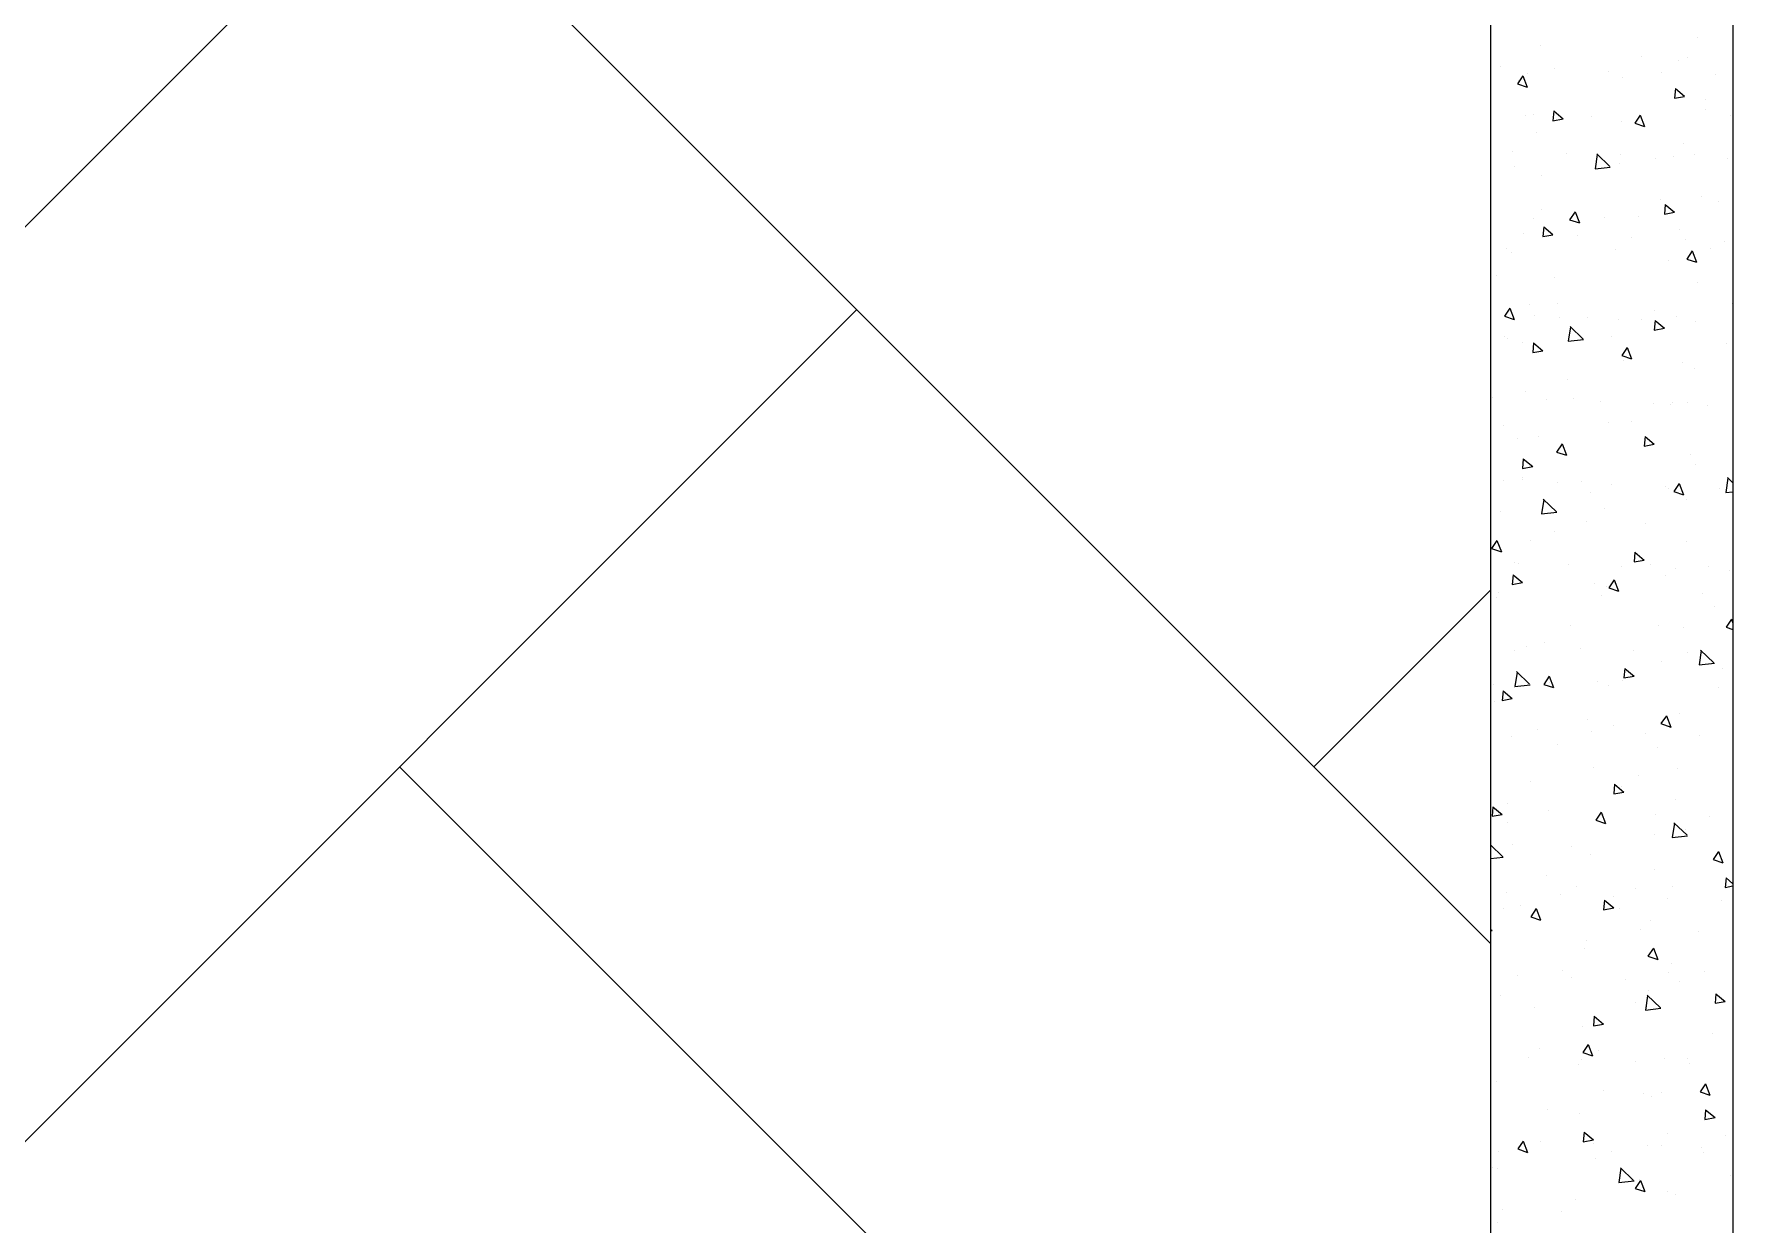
# Model space of a CAD drawing. Header units: millimetres. Extents: x 331487 to 517269, y 198509 to 399936.
# Drawn here: x 413844 to 414895, y 382317 to 383053 of the extents above; entities that cross this region are included whole.
import ezdxf

# ---------------------------------------------------------------- set-up
doc = ezdxf.new("R2010")
doc.units = ezdxf.units.MM
doc.header["$MEASUREMENT"] = 0
doc.layers.add('BEAM', color=1, linetype='Continuous', lineweight=5)
doc.layers.add('COLUMN', color=6, linetype='Continuous')

msp = doc.modelspace()

# ---------------------------------------------------------------- linework, layer by layer
at = {"layer": 'BEAM', "color": 253, "linetype": 'Continuous', "ltscale": 750}
for p, q in [((413504.5, 382599.6), (414353, 383448.1)), ((414745.1, 382490.4), (414070.2, 383165.3)), ((413504.5, 382033.9), (414353, 382882.5)), ((414635.9, 382599.6), (414745.1, 382708.9)), ((414745.1, 381924.7), (414070.2, 382599.6))]:
    msp.add_line(p, q, dxfattribs=at)
at = {"layer": 'COLUMN'}
for p, q in [((414745.1, 383579), (414745.1, 381839)), ((414895.1, 383579), (414895.1, 381839))]:
    msp.add_line(p, q, dxfattribs=at)
at = {"layer": 'COLUMN', "color": 2, "linetype": 'Continuous'}
for p, q in [((414873.1, 383050.5), (414873.1, 383050.5)), ((414775.9, 383045.5), (414775.9, 383045.5)), ((414838.7, 383038.9), (414838.7, 383038.9)), ((414866.7, 383038.4), (414866.7, 383038.4)), ((414751.2, 383032.5), (414751.2, 383032.5)), ((414768.1, 383028.4), (414768.1, 383028.4)), ((414784.5, 383031.3), (414784.5, 383031.3)), ((414817.8, 383030), (414817.8, 383030)), ((414851, 383028.8), (414851, 383028.8)), ((414861.3, 383036.7), (414861.3, 383036.7)), ((414884.3, 383027.6), (414884.3, 383027.6)), ((414765.1, 383027), (414761.8, 383022)), ((414761.8, 383022), (414767.8, 383020)), ((414762.5, 383024.4), (414762.5, 383024.4)), ((414765.1, 383027), (414767.8, 383020)), ((414827, 383026), (414827, 383026)), ((414859.5, 383019.2), (414859, 383013.2)), ((414859.5, 383019.2), (414865.2, 383014.4)), ((414859, 383013.2), (414865.2, 383014.3)), ((414877.8, 383006.1), (414877.8, 383006.1)), ((414878.1, 383012.6), (414878.1, 383012.6)), ((414766.7, 383002.6), (414766.7, 383002.6)), ((414771.4, 383003.3), (414771.4, 383003.3)), ((414784.3, 383005.3), (414783.7, 382999.3)), ((414783.7, 382999.3), (414790, 383000.5)), ((414784.3, 383005.3), (414790, 383000.5)), ((414807.6, 383002.1), (414807.6, 383002.1)), ((414826.3, 382998.5), (414826.3, 382998.5)), ((414837.7, 383002.7), (414834.3, 382997.7)), ((414834.3, 382997.7), (414840.3, 382995.7)), ((414837.7, 383002.7), (414840.3, 382995.7)), ((414893.3, 383002.3), (414893.3, 383002.3)), ((414773.6, 382992.1), (414773.6, 382992.1)), ((414758.7, 382980.5), (414758.7, 382980.5)), ((414792, 382979.3), (414792, 382979.3)), ((414811.1, 382978.4), (414809.8, 382969.5)), ((414810.8, 382978.7), (414819, 382970.9)), ((414810.8, 382977), (414810.8, 382977)), ((414825.3, 382978.1), (414825.3, 382978.1)), ((414847, 382975.8), (414847, 382975.8)), ((414858.5, 382976.9), (414858.5, 382976.9)), ((414864.4, 382985), (414864.4, 382985)), ((414871.4, 382978.4), (414871.4, 382978.4)), ((414891.8, 382975.7), (414891.8, 382975.7)), ((414760.2, 382971), (414760.2, 382971)), ((414776.4, 382965.5), (414776.4, 382965.5)), ((414809.8, 382969.5), (414819.2, 382970.6)), ((414824.7, 382972.6), (414824.7, 382972.6)), ((414776.7, 382944.3), (414776.7, 382944.3)), ((414850.3, 382950.7), (414850.3, 382950.7)), ((414853.2, 382947.4), (414852.7, 382941.5)), ((414853.2, 382947.4), (414859, 382942.6)), ((414875.6, 382952.7), (414875.6, 382952.7)), ((414886.4, 382949.5), (414886.4, 382949.5)), ((414771.4, 382938.7), (414771.4, 382938.7)), ((414778, 382933.6), (414777.5, 382927.6)), ((414778, 382933.6), (414783.7, 382928.8)), ((414797.4, 382943), (414794, 382938)), ((414794, 382938), (414800.1, 382936)), ((414797.4, 382943), (414800.1, 382936)), ((414815.8, 382939.2), (414815.8, 382939.2)), ((414836.4, 382940.2), (414836.4, 382940.2)), ((414852.7, 382941.5), (414859, 382942.6)), ((414745.3, 382928.6), (414745.3, 382928.6)), ((414765.7, 382929.2), (414765.7, 382929.2)), ((414777.5, 382927.6), (414783.7, 382928.7)), ((414799, 382928), (414799, 382928)), ((414832.3, 382926.8), (414832.3, 382926.8)), ((414862.1, 382931.7), (414862.1, 382931.7)), ((414865.6, 382925.5), (414865.6, 382925.5)), ((414889.7, 382924.4), (414889.7, 382924.4)), ((414754.7, 382920.4), (414754.7, 382920.4)), ((414758, 382917.6), (414758, 382917.6)), ((414822.5, 382919.3), (414822.5, 382919.3)), ((414855.3, 382912.9), (414855.3, 382912.9)), ((414869.9, 382918.7), (414866.6, 382913.7)), ((414866.6, 382913.7), (414872.6, 382911.7)), ((414869.9, 382918.7), (414872.6, 382911.7)), ((414881.4, 382920.1), (414881.4, 382920.1)), ((414748.6, 382903.6), (414748.6, 382903.6)), ((414784.7, 382902.3), (414784.7, 382902.3)), ((414873.3, 382899.4), (414873.3, 382899.4)), ((414757.1, 382883.3), (414753.8, 382878.3)), ((414757.1, 382883.3), (414759.8, 382876.3)), ((414769.1, 382885.3), (414769.1, 382885.3)), ((414786.7, 382886), (414786.7, 382886)), ((414846.4, 382881.9), (414846.4, 382881.9)), ((414894.7, 382886.5), (414894.7, 382886.5)), ((414753.8, 382878.3), (414759.8, 382876.3)), ((414772.1, 382878.7), (414772.1, 382878.7)), ((414788, 382877.3), (414788, 382877.3)), ((414794.6, 382871.7), (414793.2, 382862.8)), ((414794.3, 382872), (414802.4, 382864.2)), ((414805.4, 382877.5), (414805.4, 382877.5)), ((414824.1, 382876), (414824.1, 382876)), ((414838.7, 382876.2), (414838.7, 382876.2)), ((414846.9, 382875.7), (414846.4, 382869.7)), ((414846.4, 382869.7), (414852.7, 382870.9)), ((414846.9, 382875.7), (414852.7, 382870.9)), ((414859.9, 382878.3), (414859.9, 382878.3)), ((414872, 382875), (414872, 382875)), ((414753.5, 382865.7), (414753.5, 382865.7)), ((414755.7, 382864.3), (414755.7, 382864.3)), ((414764.7, 382862), (414764.7, 382862)), ((414771.7, 382861.8), (414771.2, 382855.9)), ((414771.7, 382861.8), (414777.5, 382857)), ((414793.2, 382862.8), (414802.7, 382863.9)), ((414820.2, 382865.9), (414820.2, 382865.9)), ((414829.6, 382859), (414826.3, 382854)), ((414829.6, 382859), (414832.3, 382852)), ((414891.4, 382861.7), (414891.4, 382861.7)), ((414771.2, 382855.9), (414777.5, 382857)), ((414826.3, 382854), (414832.3, 382852)), ((414827.4, 382851), (414827.4, 382851)), ((414863.6, 382849.7), (414863.6, 382849.7)), ((414793, 382839.4), (414793, 382839.4)), ((414871.1, 382846), (414871.1, 382846)), ((414746.3, 382828), (414746.3, 382828)), ((414766.9, 382832), (414766.9, 382832)), ((414796.7, 382827.7), (414796.7, 382827.7)), ((414779.6, 382826.7), (414779.6, 382826.7)), ((414812.9, 382825.5), (414812.9, 382825.5)), ((414846.2, 382824.3), (414846.2, 382824.3)), ((414856.4, 382823.5), (414856.4, 382823.5)), ((414857.6, 382824.9), (414857.6, 382824.9)), ((414866.9, 382824.7), (414866.9, 382824.7)), ((414879.5, 382823.1), (414879.5, 382823.1)), ((414753.4, 382810.9), (414753.4, 382810.9)), ((414818, 382812.5), (414818, 382812.5)), ((414832.4, 382813.1), (414832.4, 382813.1)), ((414761.9, 382802.6), (414761.9, 382802.6)), ((414774.8, 382803.7), (414774.8, 382803.7)), ((414789.4, 382799.3), (414786, 382794.3)), ((414789.4, 382799.3), (414792.1, 382792.3)), ((414840.7, 382804), (414840.1, 382798)), ((414840.1, 382798), (414846.4, 382799.2)), ((414840.7, 382804), (414846.4, 382799.2)), ((414765.4, 382790.1), (414764.9, 382784.1)), ((414765.4, 382790.1), (414771.2, 382785.3)), ((414786, 382794.3), (414792.1, 382792.3)), ((414868.8, 382792.6), (414868.8, 382792.6)), ((414871.9, 382786.8), (414871.9, 382786.8)), ((414753.4, 382776.6), (414753.4, 382776.6)), ((414764.6, 382778.6), (414764.6, 382778.6)), ((414764.9, 382784.1), (414771.2, 382785.3)), ((414765.2, 382777.5), (414765.2, 382777.5)), ((414786.7, 382775.4), (414786.7, 382775.4)), ((414801.3, 382776.2), (414801.3, 382776.2)), ((414861.9, 382774.9), (414858.5, 382770)), ((414861.9, 382774.9), (414864.6, 382767.9)), ((414892, 382778.2), (414890.6, 382769.3)), ((414891.7, 382778.5), (414895.1, 382775.2)), ((414778, 382765), (414776.7, 382756.1)), ((414777.7, 382765.2), (414785.9, 382757.4)), ((414806.7, 382769.4), (414806.7, 382769.4)), ((414819.9, 382774.2), (414819.9, 382774.2)), ((414853.2, 382773), (414853.2, 382773)), ((414855.4, 382771.5), (414855.4, 382771.5)), ((414858.5, 382770), (414864.6, 382767.9)), ((414866.4, 382765.2), (414866.4, 382765.2)), ((414886.5, 382771.7), (414886.5, 382771.7)), ((414890.6, 382769.3), (414895.1, 382769.8)), ((414751.2, 382757.5), (414751.2, 382757.5)), ((414776.6, 382756.1), (414786.1, 382757.2)), ((414815.7, 382759.1), (414815.7, 382759.1)), ((414784.8, 382745.4), (414784.8, 382745.4)), ((414804.6, 382751.2), (414804.6, 382751.2)), ((414840.7, 382749.9), (414840.7, 382749.9)), ((414749.1, 382739.6), (414745.8, 382734.6)), ((414745.8, 382734.6), (414751.8, 382732.6)), ((414749.1, 382739.6), (414751.8, 382732.6)), ((414770.1, 382739.6), (414770.1, 382739.6)), ((414866.5, 382739.2), (414866.5, 382739.2)), ((414759.8, 382726.1), (414759.8, 382726.1)), ((414762.4, 382725.2), (414762.4, 382725.2)), ((414793.1, 382724.9), (414793.1, 382724.9)), ((414826.3, 382723.7), (414826.3, 382723.7)), ((414834.4, 382732.3), (414833.9, 382726.3)), ((414833.9, 382726.3), (414840.1, 382727.4)), ((414834.4, 382732.3), (414840.1, 382727.4)), ((414844, 382724.9), (414844, 382724.9)), ((414859.6, 382722.4), (414859.6, 382722.4)), ((414880.2, 382723.6), (414880.2, 382723.6)), ((414759.2, 382718.4), (414758.6, 382712.4)), ((414758.6, 382712.4), (414764.9, 382713.6)), ((414759.2, 382718.4), (414764.9, 382713.6)), ((414809.6, 382713.3), (414809.6, 382713.3)), ((414821.6, 382715.3), (414818.3, 382710.3)), ((414821.6, 382715.3), (414824.3, 382708.3)), ((414853.1, 382718.1), (414853.1, 382718.1)), ((414892.9, 382721.2), (414892.9, 382721.2)), ((414748.9, 382704.1), (414748.9, 382704.1)), ((414749.8, 382707.2), (414749.8, 382707.2)), ((414813.5, 382705.7), (414813.5, 382705.7)), ((414816.7, 382711), (414816.7, 382711)), ((414818.3, 382710.3), (414824.3, 382708.2)), ((414876.4, 382706.9), (414876.4, 382706.9)), ((414883.5, 382698.6), (414883.5, 382698.6)), ((414894.2, 382690.9), (414890.8, 382685.9)), ((414894.2, 382690.9), (414895.1, 382688.4)), ((414794.8, 382687.1), (414794.8, 382687.1)), ((414849, 382687), (414849, 382687)), ((414864.3, 382685.8), (414864.3, 382685.8)), ((414890.8, 382685.9), (414895.1, 382684.5)), ((414760.1, 382671.8), (414760.1, 382671.8)), ((414767.3, 382674.2), (414767.3, 382674.2)), ((414778.5, 382676.5), (414778.5, 382676.5)), ((414800.6, 382672.9), (414800.6, 382672.9)), ((414833.8, 382671.7), (414833.8, 382671.7)), ((414867.1, 382670.5), (414867.1, 382670.5)), ((414875.4, 382671.5), (414874.1, 382662.6)), ((414875.1, 382671.8), (414883.3, 382664)), ((414828.1, 382660.5), (414827.6, 382654.6)), ((414828.1, 382660.5), (414833.9, 382655.7)), ((414850.9, 382664.7), (414850.9, 382664.7)), ((414874.1, 382662.6), (414883.6, 382663.7)), ((414888.5, 382660.7), (414888.5, 382660.7)), ((414746.7, 382650.7), (414746.7, 382650.7)), ((414759.8, 382648.9), (414759.8, 382648.9)), ((414761.5, 382658.2), (414760.1, 382649.3)), ((414760.1, 382649.3), (414769.6, 382650.4)), ((414761.2, 382658.5), (414769.3, 382650.7)), ((414781.4, 382655.6), (414778, 382650.6)), ((414778, 382650.6), (414784.1, 382648.6)), ((414781.4, 382655.6), (414784.1, 382648.6)), ((414781.8, 382651.5), (414781.8, 382651.5)), ((414811.2, 382652.3), (414811.2, 382652.3)), ((414817.9, 382650.2), (414817.9, 382650.2)), ((414826.7, 382652.7), (414826.7, 382652.7)), ((414827.6, 382654.6), (414833.9, 382655.7)), ((414747.3, 382639.9), (414747.3, 382639.9)), ((414752.9, 382646.7), (414752.4, 382640.7)), ((414752.4, 382640.7), (414758.6, 382641.8)), ((414752.9, 382646.7), (414758.6, 382641.8)), ((414886.4, 382648.6), (414886.4, 382648.6)), ((414804.8, 382628.8), (414804.8, 382628.8)), ((414853.9, 382631.2), (414850.5, 382626.3)), ((414853.9, 382631.2), (414856.6, 382624.2)), ((414862, 382632.5), (414862, 382632.5)), ((414757.9, 382618.4), (414757.9, 382618.4)), ((414774.3, 382622.8), (414774.3, 382622.8)), ((414807.6, 382621.6), (414807.6, 382621.6)), ((414821.2, 382625.2), (414821.2, 382625.2)), ((414840.9, 382620.4), (414840.9, 382620.4)), ((414850.5, 382626.3), (414856.6, 382624.2)), ((414857.3, 382623.9), (414857.3, 382623.9)), ((414874.2, 382619.2), (414874.2, 382619.2)), ((414786.7, 382613.6), (414786.7, 382613.6)), ((414848.6, 382611.4), (414848.6, 382611.4)), ((414809, 382599), (414809, 382599)), ((414860.6, 382598.8), (414860.6, 382598.8)), ((414769.8, 382590.6), (414769.8, 382590.6)), ((414821.8, 382588.8), (414821.3, 382582.8)), ((414821.8, 382588.8), (414827.6, 382584)), ((414826.2, 382587.3), (414826.2, 382587.3)), ((414836.8, 382594.4), (414836.8, 382594.4)), ((414755.6, 382576.7), (414755.6, 382576.7)), ((414821.3, 382582.8), (414827.6, 382584)), ((414859.8, 382579.1), (414859.8, 382579.1)), ((414746.6, 382574.9), (414746.1, 382569)), ((414746.1, 382569), (414752.4, 382570.1)), ((414746.6, 382574.9), (414752.4, 382570.1)), ((414747.4, 382573.5), (414747.4, 382573.5)), ((414755.6, 382565.1), (414755.6, 382565.1)), ((414780.7, 382572.3), (414780.7, 382572.3)), ((414813.6, 382571.5), (414810.3, 382566.6)), ((414810.3, 382566.6), (414816.3, 382564.5)), ((414813.6, 382571.5), (414816.3, 382564.5)), ((414814, 382571.1), (414814, 382571.1)), ((414814.8, 382570.4), (414814.8, 382570.4)), ((414847.3, 382569.9), (414847.3, 382569.9)), ((414858.9, 382564.8), (414857.5, 382555.9)), ((414858.6, 382565), (414866.7, 382557.3)), ((414880.6, 382568.7), (414880.6, 382568.7)), ((414846.4, 382558), (414846.4, 382558)), ((414857.5, 382555.9), (414867, 382557)), ((414865.6, 382561), (414865.6, 382561)), ((414745.1, 382551.3), (414752.8, 382544)), ((414745.1, 382542.8), (414753, 382543.7)), ((414758.9, 382551.7), (414758.9, 382551.7)), ((414795.1, 382550.4), (414795.1, 382550.4)), ((414806.7, 382545.6), (414806.7, 382545.6)), ((414886.1, 382547.2), (414882.8, 382542.2)), ((414886.1, 382547.2), (414888.8, 382540.2)), ((414846.8, 382536.1), (414846.8, 382536.1)), ((414882.8, 382542.2), (414888.8, 382540.2)), ((414779.8, 382532.2), (414779.8, 382532.2)), ((414798.4, 382525.4), (414798.4, 382525.4)), ((414834.5, 382524.1), (414834.5, 382524.1)), ((414857.5, 382525.7), (414857.5, 382525.7)), ((414890.8, 382531), (414890.3, 382525)), ((414890.3, 382525), (414895.1, 382525.9)), ((414890.8, 382531), (414895.1, 382527.3)), ((414754.9, 382521.6), (414754.9, 382521.6)), ((414763.9, 382513.8), (414763.9, 382513.8)), ((414788.2, 382520.4), (414788.2, 382520.4)), ((414815.6, 382517.1), (414815, 382511.1)), ((414815, 382511.1), (414821.3, 382512.3)), ((414815.6, 382517.1), (414821.3, 382512.3)), ((414821.5, 382519.1), (414821.5, 382519.1)), ((414824.8, 382512.1), (414824.8, 382512.1)), ((414854.8, 382517.9), (414854.8, 382517.9)), ((414888.1, 382516.7), (414888.1, 382516.7)), ((414753.3, 382511.7), (414753.3, 382511.7)), ((414773.4, 382511.9), (414770, 382506.9)), ((414770, 382506.9), (414776.1, 382504.8)), ((414773.4, 382511.9), (414776.1, 382504.9)), ((414844.1, 382504.6), (414844.1, 382504.6)), ((414745.1, 382499.2), (414746.1, 382498.4)), ((414745.1, 382498.2), (414746.1, 382498.4)), ((414804.4, 382492.2), (414804.4, 382492.2)), ((414837.8, 382499.1), (414837.8, 382499.1)), ((414873.9, 382497.8), (414873.9, 382497.8)), ((414803.3, 382487.5), (414803.3, 382487.5)), ((414845.9, 382487.5), (414842.5, 382482.5)), ((414842.5, 382482.5), (414848.6, 382480.5)), ((414845.9, 382487.5), (414848.6, 382480.5)), ((414762, 382470.2), (414762, 382470.2)), ((414789.8, 382473.9), (414789.8, 382473.9)), ((414855.3, 382472.3), (414855.3, 382472.3)), ((414856.8, 382477.8), (414856.8, 382477.8)), ((414877.2, 382472.8), (414877.2, 382472.8)), ((414795.2, 382469), (414795.2, 382469)), ((414828.5, 382467.8), (414828.5, 382467.8)), ((414842.8, 382461.2), (414842.8, 382461.2)), ((414861.8, 382466.6), (414861.8, 382466.6)), ((414895.1, 382465.4), (414895.1, 382465.4)), ((414751.1, 382458.3), (414751.1, 382458.3)), ((414772.2, 382450.7), (414772.2, 382450.7)), ((414834.8, 382453.8), (414834.8, 382453.8)), ((414842.3, 382458), (414841, 382449.1)), ((414841, 382449.1), (414850.5, 382450.2)), ((414841.8, 382451.2), (414841.8, 382451.2)), ((414842, 382458.3), (414850.2, 382450.5)), ((414884.5, 382459.2), (414884, 382453.3)), ((414884, 382453.3), (414890.3, 382454.4)), ((414884.5, 382459.2), (414890.2, 382454.4)), ((414802.2, 382438.8), (414802.2, 382438.8)), ((414809.3, 382445.4), (414808.8, 382439.4)), ((414808.8, 382439.4), (414815, 382440.5)), ((414809.3, 382445.4), (414815, 382440.5)), ((414882.2, 382434.9), (414882.2, 382434.9)), ((414768.4, 382419.7), (414768.4, 382419.7)), ((414775.5, 382425.6), (414775.5, 382425.6)), ((414801.6, 382418.5), (414801.6, 382418.5)), ((414805.6, 382427.8), (414802.3, 382422.9)), ((414802.3, 382422.9), (414808.3, 382420.8)), ((414805.6, 382427.8), (414808.3, 382420.8)), ((414811.7, 382424.4), (414811.7, 382424.4)), ((414853, 382418.9), (414853, 382418.9)), ((414866.8, 382419.4), (414866.8, 382419.4)), ((414799.8, 382415.6), (414799.8, 382415.6)), ((414834.9, 382417.3), (414834.9, 382417.3)), ((414868.2, 382416.1), (414868.2, 382416.1)), ((414748.8, 382404.9), (414748.8, 382404.9)), ((414814.9, 382399.3), (414814.9, 382399.3)), ((414839.6, 382397.8), (414839.6, 382397.8)), ((414851.1, 382398.1), (414851.1, 382398.1)), ((414878.1, 382403.5), (414874.8, 382398.5)), ((414874.8, 382398.5), (414880.8, 382396.5)), ((414878.1, 382403.5), (414880.8, 382396.5)), ((414780.5, 382387.8), (414780.5, 382387.8)), ((414844.8, 382395.5), (414844.8, 382395.5)), ((414878.2, 382387.5), (414877.7, 382381.5)), ((414878.2, 382387.5), (414884, 382382.7)), ((414799.9, 382385.4), (414799.9, 382385.4)), ((414877.7, 382381.5), (414884, 382382.7)), ((414765.4, 382368.1), (414762, 382363.2)), ((414765.4, 382368.1), (414768, 382361.1)), ((414775.9, 382367.8), (414775.9, 382367.8)), ((414803, 382373.6), (414802.5, 382367.7)), ((414802.5, 382367.7), (414808.8, 382368.8)), ((414803, 382373.6), (414808.8, 382368.8)), ((414809.1, 382366.6), (414809.1, 382366.6)), ((414842.4, 382365.4), (414842.4, 382365.4)), ((414850.8, 382365.5), (414850.8, 382365.5)), ((414854.4, 382373), (414854.4, 382373)), ((414890.5, 382371.8), (414890.5, 382371.8)), ((414750.2, 382361.4), (414750.2, 382361.4)), ((414762, 382363.2), (414768, 382361.1)), ((414809.8, 382357.3), (414809.8, 382357.3)), ((414819.9, 382361.5), (414819.9, 382361.5)), ((414875.7, 382364.1), (414875.7, 382364.1)), ((414876.8, 382361.1), (414876.8, 382361.1)), ((414746.6, 382351.5), (414746.6, 382351.5)), ((414749.4, 382350.9), (414749.4, 382350.9)), ((414825.8, 382351.3), (414824.4, 382342.4)), ((414825.5, 382351.6), (414833.6, 382343.8)), ((414837.3, 382344.5), (414837.3, 382344.5)), ((414893.8, 382346.7), (414893.8, 382346.7)), ((414824.4, 382342.4), (414833.9, 382343.5)), ((414837.9, 382343.8), (414834.5, 382338.8)), ((414834.5, 382338.8), (414840.6, 382336.8)), ((414837.9, 382343.8), (414840.6, 382336.8)), ((414854.8, 382337.2), (414854.8, 382337.2)), ((414859.4, 382335.2), (414859.4, 382335.2)), ((414752.7, 382325.9), (414752.7, 382325.9)), ((414788.8, 382324.6), (414788.8, 382324.6)), ((414797.7, 382332.1), (414797.7, 382332.1)), ((414749.6, 382317.7), (414749.6, 382317.7))]:
    msp.add_line(p, q, dxfattribs=at)

doc.saveas('drawing.dxf')
